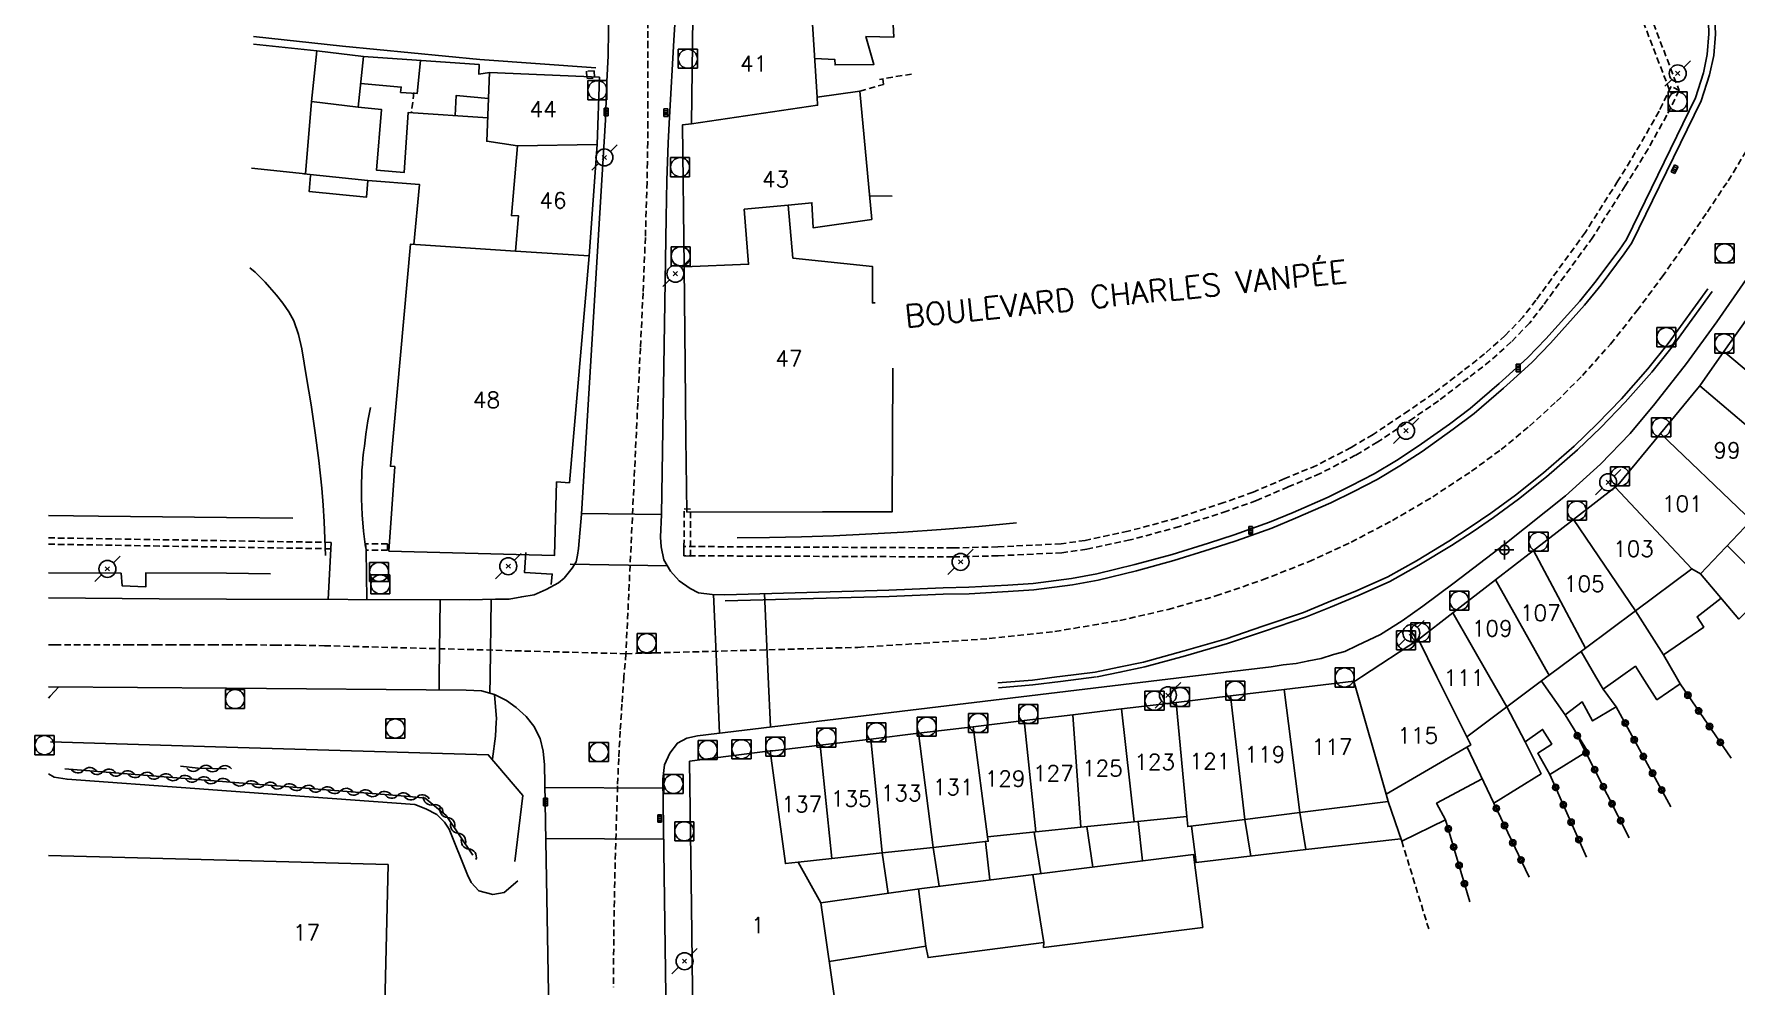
# Model space of a CAD drawing. Header units: millimetres. Extents: x 146997 to 148001, y 141998 to 143001.
# Drawn here: x 146998.9 to 147132.7, y 142646.7 to 142721.5 of the extents above; entities that cross this region are included whole.
import ezdxf
from ezdxf.enums import TextEntityAlignment as Align

# ---------------------------------------------------------------- set-up
doc = ezdxf.new("R2010")
doc.units = ezdxf.units.MM
doc.linetypes.add('DASHED', pattern=[0.75, 0.5, -0.25])
doc.layers.get('0').update_dxf_attribs({"linetype": 'CONTINUOUS'})
for name, color, linetype in [('W0001', 6, 'DASHED'), ('W0004', 5, 'CONTINUOUS'), ('W0006', 2, 'CONTINUOUS'), ('W0008', 7, 'CONTINUOUS'), ('W0010', 4, 'CONTINUOUS'), ('W0014', 7, 'CONTINUOUS'), ('W0017', 7, 'CONTINUOUS'), ('W0020', 2, 'CONTINUOUS'), ('W0101', 7, 'CONTINUOUS'), ('W0104', 1, 'CONTINUOUS'), ('W0112', 1, 'DASHED'), ('W0300', 7, 'CONTINUOUS'), ('W0310', 3, 'CONTINUOUS'), ('W0323', 7, 'CONTINUOUS'), ('W0401', 7, 'CONTINUOUS'), ('W0420', 7, 'CONTINUOUS'), ('W0473', 7, 'CONTINUOUS'), ('W0853', 7, 'CONTINUOUS'), ('W0989', 7, 'CONTINUOUS'), ('W0991', 7, 'CONTINUOUS'), ('W1102', 7, 'CONTINUOUS')]:
    doc.layers.add(name, color=color, linetype=linetype)
doc.styles.get("Standard").update_dxf_attribs({"font": 'romans.shx', "width": 0.85})

# ---------------------------------------------------------------- blocks, each defined once
blk = doc.blocks.new('T420')
for p, q in [((0.75, 0.75), (-0.75, 0.75)), ((-0.75, 0.75), (-0.75, -0.75)), ((0.75, 0.75), (0.75, -0.75)), ((0.75, -0.75), (-0.75, -0.75))]:
    blk.add_line(p, q)
blk.add_ellipse((0, 0), major_axis=(-0.53, 0.53), ratio=1, start_param=3.926991, end_param=10.210176)
blk = doc.blocks.new('T401')
for p, q in [((-0.3, 0.3), (0, 0.3)), ((-0.3, -0.25), (-0.3, 0.3)), ((-0.3, 0.15), (0, 0.15)), ((-0.3, 0), (0, 0)), ((0, 0.3), (0, -0.25)), ((-0.3, -0.15), (0, -0.15)), ((-0.3, -0.25), (-0.3, -0.3)), ((-0.3, -0.3), (0, -0.3)), ((0, -0.3), (0, -0.25))]:
    blk.add_line(p, q)
blk = doc.blocks.new('T473')
for p, q in [((-0.166667, 0.166667), (0.166667, -0.166667)), ((-0.166667, -0.166667), (0.166667, 0.166667)), ((0.500001, 0.500001), (1.000002, 1.000002)), ((-1.000002, -1.000002), (-0.500001, -0.500001))]:
    blk.add_line(p, q)
blk.add_ellipse((0, 0), major_axis=(0.471405, 0.471405), ratio=1, start_param=5.4977871438, end_param=11.780972451)
blk = doc.blocks.new('T853')
for p, q in [((-0.75, 0), (0.75, 0)), ((0, 0.75), (0, -0.75))]:
    blk.add_line(p, q)
blk.add_ellipse((0, 0), major_axis=(-0.265, 0.265), ratio=1, start_param=3.926991, end_param=10.210176)
blk = doc.blocks.new('t323o')
at = {"color": 0, "linetype": 'Continuous'}
for radius in [0.25, 0.15]:
    blk.add_circle((0, 0), radius, dxfattribs=at)
blk = doc.blocks.new('t310o')
at = {"color": 0, "linetype": 'Continuous'}
for centre, start, end in [((-0.5, 0.38), 216.8699, 323.1304), ((0.5, -0.37), 36.8699, 143.1303)]:
    blk.add_arc(centre, 0.625, start, end, dxfattribs=at)

msp = doc.modelspace()

# ---------------------------------------------------------------- linework, layer by layer
at = {"layer": 'W0001'}
for points in [[(147047.14, 142722.51), (147047.14, 142720.93), (147047.13, 142719.35), (147047.14, 142717.78), (147047.14, 142716.2), (147047.14, 142714.62), (147047.13, 142713.05), (147047.11, 142711.47), (147047.08, 142709.89), (147046.95, 142705.55), (147046.77, 142701.2), (147046.56, 142696.86), (147046.35, 142692.51), (147045.42, 142672.82)], [(147045.42, 142672.82), (147063.66, 142673.32), (147068.82, 142673.64), (147073.99, 142674.01), (147079.15, 142674.56), (147084.27, 142675.43), (147088.06, 142676.3), (147091.81, 142677.36), (147095.49, 142678.62), (147099.11, 142680.05), (147102.45, 142681.59), (147105.7, 142683.29), (147108.87, 142685.15), (147111.93, 142687.17), (147114.25, 142688.88), (147116.48, 142690.71), (147118.61, 142692.65), (147120.64, 142694.69), (147122.86, 142697.17), (147124.93, 142699.78), (147126.91, 142702.45), (147128.82, 142705.16), (147130.48, 142707.57), (147132.1, 142710), (147133.63, 142712.5)], [(147000, 142673.53), (147000.51, 142673.53), (147002.82, 142673.53), (147005.14, 142673.53), (147006.24, 142673.53), (147007.35, 142673.53), (147008.46, 142673.53), (147009.57, 142673.53), (147010.68, 142673.53), (147011.78, 142673.52), (147012.89, 142673.52), (147014, 142673.52)], [(147014, 142673.52), (147015.92, 142673.51), (147017.85, 142673.5), (147019.77, 142673.48), (147021.7, 142673.45), (147045.42, 142672.82)], [(147045.42, 142672.82), (147045.26, 142671)], [(147045.26, 142671), (147045.11, 142668.86), (147044.97, 142666.72), (147044.85, 142664.57), (147044.76, 142662.42), (147044.59, 142657.15), (147044.48, 142651.87), (147044.43, 142646.59)]]:
    msp.add_lwpolyline(points, dxfattribs=at)
at = {"layer": 'W0004'}
for points in [[(147129.98, 142716.3), (147130.64, 142718.35), (147130.97, 142719.86), (147131.1, 142721.54), (147131.04, 142723.4), (147130.78, 142725.18), (147130.48, 142726.72), (147129.94, 142728.3), (147129.24, 142729.73), (147128.35, 142731.07), (147127.33, 142732.31), (147126.18, 142733.4), (147124.97, 142734.42), (147123.75, 142735.36), (147122.32, 142736.2), (147120.95, 142736.9), (147116.17, 142738.73), (147112.37, 142740.13), (147108.91, 142741.32)], [(147129.98, 142716.3), (147124.54, 142705.13), (147123.93, 142704.26), (147122.72, 142702.65), (147122.12, 142701.83), (147120.81, 142700.23), (147118.14, 142697.25), (147116.69, 142695.75), (147115.22, 142694.41), (147114.44, 142693.69), (147112.13, 142691.72), (147110.47, 142690.47), (147108.03, 142688.71), (147106.29, 142687.59), (147104.5, 142686.53), (147102.66, 142685.57), (147100.86, 142684.67), (147098.09, 142683.47), (147096.22, 142682.69), (147093.42, 142681.7), (147091.38, 142681.04), (147088.52, 142680.14), (147085.57, 142679.34), (147082.56, 142678.61), (147080.53, 142678.24), (147077.5, 142677.85), (147075.49, 142677.71), (147072.42, 142677.54), (147070.38, 142677.49), (147066.11, 142677.32), (147053.23, 142676.98)], [(147130.52, 142701.52), (147127.4, 142697.21), (147125.79, 142695.22), (147123.71, 142692.87), (147121.81, 142690.89), (147120, 142689.15), (147117.58, 142687.03), (147115.38, 142685.29), (147113.43, 142683.86), (147111.83, 142682.76), (147110.14, 142681.68), (147107.59, 142680.11), (147105.33, 142678.87), (147102.92, 142677.8), (147100.66, 142676.86), (147098.72, 142676.05), (147095.52, 142674.98), (147092.62, 142673.99), (147089.32, 142673.04), (147086.13, 142672.16), (147084.19, 142671.75), (147082.33, 142671.38), (147079.55, 142671.03), (147079.31, 142671)], [(147130.84, 142701.29), (147127.71, 142696.96), (147126.1, 142694.97), (147124, 142692.6), (147122.09, 142690.61), (147120.27, 142688.85), (147117.83, 142686.72), (147115.63, 142684.97), (147113.66, 142683.53), (147112.05, 142682.42), (147110.35, 142681.34), (147107.79, 142679.77), (147105.51, 142678.51), (147103.08, 142677.43), (147100.82, 142676.49), (147098.86, 142675.68), (147095.65, 142674.6), (147092.74, 142673.61), (147089.42, 142672.65), (147086.22, 142671.78), (147084.27, 142671.36), (147082.47, 142671)], [(147079.31, 142671), (147077.39, 142670.75), (147074.68, 142670.53)], [(147082.43, 142670.99), (147079.6, 142670.63), (147077.43, 142670.36), (147074.72, 142670.14)]]:
    msp.add_lwpolyline(points, dxfattribs=at)
at = {"layer": 'W0006'}
msp.add_lwpolyline([(147000, 142679.19), (147005.71, 142679.14), (147005.79, 142678.16), (147007.66, 142678.07), (147007.67, 142679.19), (147014, 142679.14)], dxfattribs=at)
at = {"layer": 'W0008'}
msp.add_lwpolyline([(147000, 142677.22), (147008.72, 142677.14), (147014, 142677.12)], dxfattribs=at)
at = {"layer": 'W0010'}
for points in [[(147000.17, 142665.89), (147014, 142665.48)], [(147014, 142665.48), (147034.59, 142664.87), (147037.3, 142661.67), (147036.68, 142656.49)]]:
    msp.add_lwpolyline(points, dxfattribs=at)
at = {"layer": 'W0014'}
for points in [[(147027.93, 142759.94), (147028.62, 142759.98), (147029.92, 142758.61), (147030.28, 142754.03), (147037.82, 142754.55), (147039.36, 142754.7), (147040.11, 142754.62), (147041.43, 142754.26), (147041.82, 142753.98), (147042.25, 142753.51), (147042.47, 142753.02), (147042.55, 142752.45), (147042.62, 142751.97), (147042.7, 142750.99), (147043.78, 142729.85), (147044, 142725.88), (147044.05, 142723.83), (147044.04, 142721.83), (147044.01, 142719.82), (147043.91, 142717.82), (147043.82, 142714.79), (147041.92, 142683.8)], [(147048.58, 142707.1), (147048.64, 142710.02), (147048.75, 142712.99), (147048.84, 142715.01), (147049.2, 142721.04), (147050.5, 142742.14), (147050.67, 142745.11), (147050.8, 142747.17), (147051.01, 142748.64), (147051.34, 142749.65), (147051.7, 142750.61), (147052.26, 142751.49), (147052.6, 142751.87)], [(147129.53, 142716.52), (147130.16, 142718.49), (147130.47, 142719.93), (147130.6, 142721.55), (147130.54, 142723.36), (147130.29, 142725.1), (147129.99, 142726.59), (147129.47, 142728.11), (147128.81, 142729.48), (147127.95, 142730.78), (147126.96, 142731.97), (147125.84, 142733.03), (147124.65, 142734.03), (147123.47, 142734.95), (147122.1, 142735.77), (147120.75, 142736.44), (147115.99, 142738.26), (147112.21, 142739.66), (147108.76, 142740.85)], [(147129.53, 142716.52), (147124.1, 142705.39), (147123.53, 142704.55), (147122.32, 142702.95), (147121.72, 142702.14), (147120.43, 142700.55), (147117.78, 142697.59), (147116.34, 142696.11), (147114.88, 142694.78), (147114.11, 142694.06), (147111.81, 142692.11), (147110.18, 142690.87), (147107.74, 142689.13), (147106.03, 142688.01), (147104.26, 142686.97), (147102.43, 142686.01), (147100.65, 142685.13), (147097.9, 142683.93), (147096.04, 142683.15), (147093.26, 142682.17), (147091.23, 142681.51), (147088.38, 142680.62), (147085.44, 142679.83), (147082.45, 142679.1), (147080.46, 142678.74), (147077.45, 142678.35), (147075.46, 142678.21), (147072.4, 142678.04), (147070.36, 142677.99), (147066.09, 142677.82), (147053.2, 142677.46)], [(147053.2, 142677.46), (147052.19, 142677.48), (147051.12, 142677.61), (147050.46, 142677.94), (147049.61, 142678.56), (147048.93, 142679.3), (147048.4, 142680.2), (147048.18, 142681.22), (147048.14, 142681.99), (147048.21, 142683.77), (147048.58, 142707.1)], [(147135.77, 142705.52), (147133.53, 142702.24), (147131.23, 142698.91), (147128.84, 142695.63), (147126.34, 142692.46), (147124.4, 142690.14), (147122.06, 142687.73), (147119.31, 142685.23), (147114.55, 142681.43), (147110.55, 142678.38), (147108.1, 142676.56), (147106.47, 142675.41), (147104.76, 142674.33), (147102.92, 142673.46), (147101.95, 142672.98), (147101.08, 142672.76), (147100.09, 142672.45), (147099.12, 142672.27), (147098.12, 142672.06), (147097.1, 142671.95), (147096.17, 142671.8), (147089.55, 142671)], [(147014, 142677.12), (147033.12, 142677.05), (147035.17, 142677.12), (147036.23, 142677.12), (147037.23, 142677.3), (147038.21, 142677.46), (147039.14, 142677.87), (147040.12, 142678.38), (147040.57, 142678.77), (147041.19, 142679.55), (147041.5, 142680.04), (147041.6, 142680.56), (147041.7, 142681.08), (147041.92, 142683.8)], [(147039.55, 142678.26), (147039.62, 142679.08), (147037.44, 142679.21), (147037.55, 142680.79)], [(147017.46, 142679.11), (147014, 142679.14)], [(147000, 142669.32), (147000.13, 142669.48), (147000.83, 142670.21)], [(147000, 142670.21), (147014, 142670.1)], [(147014, 142670.1), (147032.86, 142669.95), (147034.06, 142669.9), (147035.09, 142669.6), (147036.03, 142669.13), (147036.8, 142668.6), (147037.57, 142667.88), (147038.17, 142667.11), (147038.67, 142666.16), (147038.92, 142665.16), (147039.02, 142664.09), (147039.71, 142625.23)], [(147089.55, 142671), (147051.04, 142666.37)], [(147035.09, 142669.6), (147035.24, 142667.71), (147035.22, 142667.43), (147035.16, 142666.33), (147034.93, 142664.55)], [(147049.04, 142612.05), (147048.31, 142662.96), (147048.46, 142664.07), (147048.86, 142665.01), (147049.47, 142665.79), (147050.22, 142666.17), (147051.04, 142666.37)], [(147014, 142662.04), (147011.51, 142662.22), (147001.47, 142662.95), (147000.46, 142663.12), (147000, 142663.37)], [(147036.92, 142654.97), (147035.84, 142654.04), (147034.94, 142653.88), (147033.86, 142654.18), (147033.26, 142654.83), (147032.95, 142655.42), (147031.53, 142659.01), (147031.14, 142659.56), (147030.55, 142660.18), (147029.69, 142660.61), (147028.83, 142660.96), (147014, 142662.04)]]:
    msp.add_lwpolyline(points, dxfattribs=at)
at = {"layer": 'W0017'}
for points in [[(147016.14, 142721.35), (147023.14, 142720.6), (147033.93, 142719.55), (147043.04, 142718.88)], [(147021.78, 142680.55), (147021.75, 142681.87), (147021.69, 142683.19), (147021.61, 142684.51), (147021.5, 142685.83), (147021.26, 142688.01), (147020.99, 142690.2), (147020.66, 142692.38), (147020.29, 142694.55), (147020.11, 142695.66), (147019.93, 142696.79), (147019.68, 142697.91), (147019.29, 142698.99), (147018.91, 142699.71), (147018.44, 142700.38), (147017.93, 142701.01), (147017.4, 142701.63), (147017.04, 142702.04), (147016.65, 142702.43), (147016.25, 142702.81), (147015.83, 142703.17)], [(147024.93, 142681.19), (147024.78, 142682.46), (147024.68, 142683.73), (147024.63, 142685.01), (147024.62, 142686.29), (147024.64, 142686.77), (147024.66, 142687.24), (147024.7, 142687.72), (147024.74, 142688.19), (147024.79, 142688.66), (147024.85, 142689.13), (147024.91, 142689.6), (147024.97, 142690.08), (147025.05, 142690.6), (147025.13, 142691.13), (147025.23, 142691.65), (147025.34, 142692.17)], [(147022, 142677.07), (147022.22, 142681.07)], [(147024.99, 142680.95), (147025.05, 142677.09)]]:
    msp.add_lwpolyline(points, dxfattribs=at)
at = {"layer": 'W0020'}
for points in [[(147041.92, 142683.84), (147048.21, 142683.77)], [(147041.04, 142679.85), (147048.66, 142679.74)], [(147030.74, 142671), (147030.82, 142677.03)], [(147034.74, 142671), (147034.82, 142677.08)], [(147052.59, 142671), (147052.31, 142677.5)], [(147056.6, 142671), (147056.31, 142677.56)], [(147030.72, 142669.97), (147030.74, 142671)], [(147034.72, 142669.72), (147034.74, 142671)], [(147052.79, 142666.54), (147052.59, 142671)], [(147056.78, 142667.06), (147056.6, 142671)], [(147048.32, 142662.24), (147039.06, 142662.29)], [(147048.36, 142658.24), (147039.13, 142658.29)]]:
    msp.add_lwpolyline(points, dxfattribs=at)
at = {"layer": 'W0101'}
for points in [[(147050.57, 142714.48), (147050.67, 142722.9)], [(147060.05, 142723.16), (147060.45, 142716.59)], [(147036.9, 142712.76), (147034.47, 142713.12), (147034.7, 142718.51), (147043.33, 142718.16)], [(147043.33, 142718.16), (147043.15, 142712.85)], [(147058.18, 142708.1), (147060.05, 142708.28), (147060.14, 142706.32), (147064.75, 142706.97), (147063.82, 142717.05)], [(147063.82, 142717.05), (147060.45, 142716.59)], [(147050, 142703.25), (147049.87, 142714.41), (147050.57, 142714.48)], [(147043.15, 142712.85), (147042.53, 142704.1)], [(147036.74, 142704.48), (147036.98, 142707.24), (147036.42, 142707.27), (147036.9, 142712.76)], [(147058.18, 142708.1), (147058.55, 142703.91)], [(147027.25, 142687.53), (147026.9, 142687.56), (147028.47, 142705.02), (147036.74, 142704.48)], [(147042.53, 142704.1), (147040.97, 142686.25)], [(147065.03, 142700.42), (147064.8, 142700.4), (147064.82, 142703.26), (147058.55, 142703.91)], [(147050.21, 142683.96), (147050.14, 142689.78), (147050.08, 142695.51), (147050, 142703.25)], [(147133.63, 142699.21), (147131.78, 142696.58)], [(147131.78, 142696.58), (147129.87, 142693.89)], [(147050.21, 142683.96), (147060.88, 142683.97), (147066.37, 142683.98), (147066.4, 142695.26)], [(147129.87, 142693.89), (147129.73, 142693.69), (147126.79, 142690.13)], [(147126.79, 142690.13), (147123.43, 142686.08), (147123.22, 142685.92)], [(147026.76, 142680.89), (147027.25, 142687.53)], [(147039.96, 142686.34), (147039.8, 142680.54), (147026.76, 142680.89)], [(147040.97, 142686.25), (147039.96, 142686.34)], [(147123.22, 142685.92), (147119.95, 142683.38)], [(147119.95, 142683.38), (147116.79, 142680.93)], [(147129.25, 142679.5), (147129.93, 142679.09), (147133.92, 142683.3), (147133.47, 142683.73)], [(147116.79, 142680.93), (147113.81, 142678.62)], [(147124.82, 142676.2), (147129.25, 142679.5)], [(147113.81, 142678.62), (147110.46, 142676.03)], [(147110.46, 142676.03), (147107.75, 142673.93)], [(147120.89, 142673.26), (147124.82, 142676.2)], [(147107.75, 142673.93), (147103.28, 142671)], [(147118.03, 142671.12), (147120.89, 142673.26)], [(147097.18, 142670.01), (147092.98, 142669.51)], [(147102.66, 142670.66), (147097.18, 142670.01)], [(147103.28, 142671), (147102.8, 142670.68), (147102.66, 142670.66)], [(147114.71, 142668.64), (147117.86, 142671)], [(147117.86, 142671), (147118.03, 142671.12)], [(147088.69, 142668.99), (147084.39, 142668.48)], [(147092.98, 142669.51), (147088.69, 142668.99)], [(147111.55, 142666.28), (147114.71, 142668.64)], [(147076.73, 142667.56), (147072.73, 142667.08)], [(147080.57, 142668.02), (147076.73, 142667.56)], [(147084.39, 142668.48), (147080.57, 142668.02)], [(147064.69, 142666.11), (147060.69, 142665.63)], [(147068.43, 142666.56), (147064.69, 142666.11)], [(147072.73, 142667.08), (147068.43, 142666.56)], [(147105.21, 142661.77), (147111.86, 142665.65), (147111.55, 142666.28)], [(147056.77, 142665.17), (147050.43, 142664.36), (147050.58, 142652.97), (147050.75, 142637.77), (147055.76, 142638.28), (147055.71, 142640.83), (147057.68, 142640.85), (147057.57, 142642.73), (147059.21, 142642.94), (147059.06, 142643.94), (147062, 142644.44), (147060.74, 142653.23), (147058.97, 142656.43)], [(147060.69, 142665.63), (147056.97, 142665.19), (147056.77, 142665.17)], [(147098.42, 142660.33), (147105.37, 142661.2), (147105.21, 142661.77)], [(147085.4, 142659.6), (147081.2, 142659.17)], [(147089.54, 142660.02), (147085.4, 142659.6)], [(147089.54, 142660.02), (147089.61, 142659.23), (147094.1, 142659.79)], [(147094.1, 142659.79), (147098.42, 142660.33)], [(147069.59, 142657.59), (147073.91, 142658.07), (147073.86, 142658.42)], [(147077.65, 142658.81), (147073.86, 142658.42)], [(147081.2, 142659.17), (147077.65, 142658.81)], [(147014, 142656.58), (147000, 142656.94)], [(147026.73, 142656.25), (147014, 142656.58)], [(147058.97, 142656.43), (147061.61, 142656.72)], [(147061.61, 142656.72), (147065.58, 142657.15)], [(147065.58, 142657.15), (147069.59, 142657.59)], [(147014, 142645.5), (147026.46, 142645.22), (147026.73, 142656.25)]]:
    msp.add_lwpolyline(points, dxfattribs=at)
at = {"layer": 'W0104'}
for points in [[(147060.27, 142719.62), (147061.84, 142719.55), (147061.87, 142719.12), (147064.92, 142719.16), (147064.29, 142721.34), (147066.48, 142721.29), (147066.38, 142723.31)], [(147024.78, 142719.79), (147021.12, 142720.23), (147016.13, 142720.76)], [(147020.7, 142716.24), (147021.12, 142720.23)], [(147034.55, 142714.95), (147028.3, 142715.38), (147027.98, 142710.67), (147025.79, 142710.85), (147026.19, 142715.62), (147024.36, 142715.8), (147024.78, 142719.79)], [(147024.78, 142719.79), (147033.88, 142719.14), (147033.84, 142718.4), (147034.7, 142718.51)], [(147029.26, 142719.46), (147029, 142716.87), (147027.7, 142716.96), (147027.75, 142717.38), (147024.56, 142717.66)], [(147020.23, 142710.55), (147020.7, 142716.24), (147024.36, 142715.8)], [(147034.61, 142716.49), (147032.07, 142716.72), (147031.98, 142715.13)], [(147015.96, 142711.01), (147020.23, 142710.55)], [(147020.1, 142710.56), (147025.11, 142710.04)], [(147028.74, 142705), (147029.18, 142709.72), (147025.11, 142710.04), (147025.01, 142708.71), (147020.52, 142709.16), (147020.61, 142710.42)], [(147066.36, 142708.81), (147064.57, 142708.83)], [(147132.04, 142681.32), (147135.37, 142677.97), (147132.96, 142675.54), (147129.93, 142679.09)], [(147131.56, 142677.18), (147129.66, 142675.73), (147130.19, 142674.91), (147127.02, 142672.72), (147124.82, 142676.2)], [(147121.7, 142671), (147120.54, 142672.99)], [(147127.02, 142672.72), (147128.01, 142671)], [(147125.35, 142671), (147124.82, 142671.83), (147123.64, 142671)], [(147122.27, 142670.03), (147123.31, 142668.65), (147121.44, 142667.53), (147120.63, 142669.03), (147119.3, 142668.01), (147117.43, 142670.67)], [(147123.64, 142671), (147122.27, 142670.03), (147121.7, 142671)], [(147128.01, 142671), (147128.33, 142670.46), (147126.5, 142669.2), (147125.35, 142671)], [(147119.3, 142668.01), (147121.05, 142665.16), (147118.09, 142663.32), (147117.13, 142664.99), (147118.23, 142665.71), (147117.51, 142666.86), (147116.15, 142665.89), (147114.71, 142668.64)], [(147116.15, 142665.89), (147117.4, 142663.38), (147113.69, 142661.06), (147111.57, 142665.48)], [(147112.77, 142662.97), (147109.18, 142661.06), (147109.89, 142659.75), (147106.44, 142658.08), (147105.37, 142661.2)], [(147085.71, 142659.63), (147086.06, 142656.52)], [(147098.88, 142657.42), (147090.26, 142656.39), (147089.91, 142659.26)], [(147094.58, 142656.91), (147094.1, 142659.79)], [(147106.37, 142658.27), (147098.88, 142657.42), (147098.42, 142660.33)], [(147073.7, 142658.05), (147074.05, 142655.03)], [(147078.05, 142655.53), (147077.53, 142658.79)], [(147081.68, 142659.22), (147082.13, 142656.03)], [(147060.8, 142652.89), (147060.74, 142653.23), (147068.68, 142654.36), (147090.07, 142657.02), (147090.79, 142651.3), (147078.27, 142649.73), (147078.28, 142650.1), (147069.19, 142648.93), (147069.01, 142649.82), (147061.4, 142648.61)], [(147065.58, 142657.15), (147066.05, 142653.97)], [(147069.59, 142657.59), (147070.05, 142654.53)], [(147077.43, 142655.45), (147078.28, 142650.1)], [(147068.43, 142654.32), (147069.01, 142649.82)]]:
    msp.add_lwpolyline(points, dxfattribs=at)
at = {"layer": 'W0112'}
for points in [[(147119.78, 142733.48), (147121.4, 142733), (147127.6, 142716.86)], [(147119.98, 142734.15), (147121.93, 142733.57), (147128.25, 142717.11)], [(147042.93, 142718.64), (147042.33, 142718.62)], [(147042.33, 142718.62), (147042.35, 142718.06)], [(147042.93, 142718.64), (147042.95, 142718.08)], [(147067.89, 142718.4), (147065.35, 142717.98)], [(147028.75, 142716.94), (147028.54, 142715.36)], [(147042.35, 142718.06), (147042.95, 142718.08)], [(147127.62, 142717.42), (147126.67, 142715.48), (147125.2, 142712.87), (147123.43, 142709.99), (147120.88, 142705.96), (147116.99, 142700.61), (147115.96, 142699.28), (147114.57, 142697.83), (147112.95, 142696.39), (147111.22, 142695.04), (147108.92, 142693.27), (147106.99, 142691.94), (147104.18, 142690.06), (147102.46, 142689.04), (147099.72, 142687.61), (147097.24, 142686.59), (147094.75, 142685.52), (147092.45, 142684.7), (147088.76, 142683.48), (147084.92, 142682.45), (147081.54, 142681.73), (147079.64, 142681.46), (147075.92, 142681.28), (147074.66, 142681.22), (147071.14, 142681.14), (147049.97, 142681.25)], [(147128.25, 142717.11), (147127.29, 142715.16), (147125.81, 142712.52), (147124.02, 142709.62), (147121.46, 142705.57), (147117.55, 142700.19), (147116.49, 142698.82), (147115.05, 142697.33), (147113.4, 142695.85), (147111.65, 142694.49), (147109.33, 142692.71), (147107.38, 142691.36), (147104.55, 142689.47), (147102.81, 142688.43), (147100.02, 142686.98), (147097.51, 142685.94), (147095, 142684.86), (147092.68, 142684.04), (147088.96, 142682.81), (147085.08, 142681.77), (147081.66, 142681.04), (147079.71, 142680.76), (147075.95, 142680.58), (147074.68, 142680.52), (147071.14, 142680.43), (147049.98, 142680.52)], [(147063.82, 142717.05), (147065.68, 142717.58), (147065.62, 142718.02)], [(147127.6, 142716.86), (147128.25, 142717.11)], [(147128.25, 142717.11), (147127.62, 142717.42)], [(147049.98, 142680.52), (147050.01, 142684.2)], [(147050.5, 142684.19), (147050.01, 142684.2)], [(147050.5, 142680.48), (147050.5, 142684.19)], [(147014, 142681.7), (147000, 142681.93)], [(147014, 142681.2), (147000, 142681.43)], [(147022.23, 142681.57), (147014, 142681.7)], [(147022.22, 142681.07), (147014, 142681.2)], [(147022.22, 142681.07), (147022.23, 142681.57)], [(147026.68, 142681.47), (147024.95, 142681.46)], [(147024.95, 142681.46), (147024.99, 142680.95)], [(147026.68, 142680.97), (147024.99, 142680.95)], [(147026.68, 142680.97), (147026.68, 142681.47)], [(147049.97, 142681.25), (147049.98, 142680.52)], [(147049.98, 142680.52), (147050.5, 142680.48)], [(147106.44, 142658.08), (147108.56, 142651.18)]]:
    msp.add_lwpolyline(points, dxfattribs=at)
at = {"layer": 'W0300'}
for points in [[(147014, 142683.53), (147008.97, 142683.58), (147003.94, 142683.64), (147000, 142683.69)], [(147019.21, 142683.49), (147014, 142683.53)], [(147054.17, 142681.92), (147056.7, 142681.95), (147059.22, 142682), (147061.74, 142682.09), (147064.26, 142682.21), (147067.24, 142682.38), (147070.21, 142682.59), (147073.17, 142682.83), (147076.14, 142683.11)]]:
    msp.add_lwpolyline(points, dxfattribs=at)
at = {"layer": 'W0310'}
for points in [[(147001.3, 142663.77), (147014, 142662.74)], [(147014, 142663.77), (147011.77, 142663.81), (147010.4, 142663.98)], [(147014, 142662.74), (147028.4, 142661.58), (147029.63, 142661.45), (147031.27, 142660.11), (147033.39, 142656.98)]]:
    msp.add_lwpolyline(points, dxfattribs=at)
at = {"layer": 'W0323'}
for points in [[(147132.34, 142664.61), (147128.33, 142670.46)], [(147123.31, 142668.65), (147127.6, 142660.78)], [(147124.33, 142658.35), (147119.97, 142666.92)], [(147118.09, 142663.32), (147120.98, 142656.83)], [(147116.45, 142655.24), (147113.69, 142661.06)], [(147109.89, 142659.75), (147111.8, 142653.3)]]:
    msp.add_lwpolyline(points, dxfattribs=at)
at = {"layer": 'W1102'}
for points in [[(147060.45, 142716.59), (147060.49, 142715.95), (147050.57, 142714.48)], [(147043.15, 142712.85), (147036.9, 142712.76)], [(147050, 142703.25), (147055.07, 142703.44), (147054.72, 142707.77), (147058.18, 142708.1)], [(147036.74, 142704.48), (147042.53, 142704.1)], [(147138.76, 142690.73), (147131.78, 142696.58)], [(147129.87, 142693.89), (147136.81, 142688.02)], [(147133.47, 142683.73), (147126.79, 142690.13)], [(147129.25, 142679.5), (147123.22, 142685.92)], [(147124.82, 142676.2), (147119.95, 142683.38)], [(147116.79, 142680.93), (147120.89, 142673.26)], [(147118.03, 142671.12), (147117.77, 142671.58), (147113.81, 142678.62)], [(147110.46, 142676.03), (147113.33, 142671)], [(147109.2, 142671), (147107.75, 142673.93)], [(147097.18, 142670.01), (147098.42, 142660.33)], [(147105.21, 142661.77), (147102.66, 142670.66)], [(147111.55, 142666.28), (147109.2, 142671)], [(147113.33, 142671), (147114.71, 142668.64)], [(147088.69, 142668.99), (147089.54, 142660.02)], [(147094.1, 142659.79), (147092.98, 142669.51)], [(147077.65, 142658.81), (147076.73, 142667.56)], [(147080.57, 142668.02), (147081.2, 142659.17)], [(147085.4, 142659.6), (147084.39, 142668.48)], [(147065.58, 142657.15), (147064.69, 142666.11)], [(147068.43, 142666.56), (147069.59, 142657.59)], [(147073.86, 142658.42), (147072.73, 142667.08)], [(147058.97, 142656.43), (147057.96, 142656.32), (147056.77, 142665.17)], [(147060.69, 142665.63), (147061.61, 142656.72)]]:
    msp.add_lwpolyline(points, dxfattribs=at)

# ---------------------------------------------------------------- block references
at = {"layer": 'W0310'}
for p, rotation in [((147002.79, 142663.65), 355.3944007817636), ((147004.29, 142663.53), 355.3944007817636), ((147005.78, 142663.4), 355.3944007817636), ((147007.28, 142663.28), 355.3944007817636), ((147008.77, 142663.16), 355.3944007817636), ((147010.27, 142663.04), 355.3944007817636), ((147011.89, 142663.81), 178.9943900739702), ((147013.39, 142663.78), 178.9943900739702), ((147011.76, 142662.92), 355.3944007817636), ((147013.26, 142662.8), 355.3944007817636), ((147015.5, 142662.62), 355.3943975356888), ((147016.99, 142662.5), 355.3943975356888), ((147018.49, 142662.38), 355.3943975356888), ((147019.98, 142662.26), 355.3943975356888), ((147021.48, 142662.14), 355.3943975356888), ((147022.97, 142662.02), 355.3943975356888), ((147024.47, 142661.9), 355.3943975356888), ((147025.96, 142661.78), 355.3943975356888), ((147027.46, 142661.66), 355.3943975356888), ((147028.95, 142661.52), 353.6241670555449), ((147030.26, 142660.93), 320.8481761217066), ((147031.38, 142659.94), 304.0849438366358), ((147032.22, 142658.7), 304.0849438366358), ((147033.06, 142657.46), 304.0849438366358)]:
    msp.add_blockref('t310o', p, dxfattribs=dict(at, rotation=rotation))
at = {"layer": 'W0323'}
for p, rotation in [((147128.94, 142669.56), 124.5006600945719), ((147129.79, 142668.32), 124.5006600945719), ((147124.01, 142667.37), 298.6031115835533), ((147130.64, 142667.09), 124.5006600945719), ((147120.25, 142666.37), 116.9393015812762), ((147124.72, 142666.05), 298.6031115835533), ((147131.49, 142665.85), 124.5006600945719), ((147120.93, 142665.03), 116.9393015812762), ((147125.44, 142664.73), 298.6031115835533), ((147121.61, 142663.7), 116.9393015812762), ((147126.16, 142663.42), 298.6031115835533), ((147118.54, 142662.31), 293.9703555295957), ((147122.29, 142662.36), 116.9393015812762), ((147126.88, 142662.1), 298.6031115835533), ((147113.88, 142660.66), 115.4468966961362), ((147119.15, 142660.94), 293.9703555295957), ((147122.97, 142661.02), 116.9393015812762), ((147110.1, 142659.05), 286.5111678487534), ((147114.52, 142659.31), 115.4468966961362), ((147119.76, 142659.57), 293.9703555295957), ((147123.65, 142659.69), 116.9393015812762), ((147110.52, 142657.62), 286.5111678487534), ((147115.17, 142657.95), 115.4468966961362), ((147120.37, 142658.2), 293.9703555295957), ((147115.81, 142656.6), 115.4468966961362), ((147110.95, 142656.18), 286.5111678487534), ((147111.37, 142654.74), 286.5111678487534)]:
    msp.add_blockref('t323o', p, dxfattribs=dict(at, rotation=rotation))
at = {"layer": 'W0401'}
for p in [(147044.02, 142715.42), (147048.71, 142715.36), (147115.74, 142695.29), (147094.71, 142682.51), (147039.25, 142661.17), (147048.22, 142659.86)]:
    msp.add_blockref('T401', p, dxfattribs=at)
at = {"layer": 'W0401', "rotation": 154.8073749922069}
msp.add_blockref('T401', (147127.76, 142710.98), dxfattribs=at)
at = {"layer": 'W0420'}
for p in [(147050.29, 142719.6), (147043.18, 142717.13), (147128.13, 142716.24), (147049.68, 142711.08), (147049.73, 142704.07), (147131.83, 142704.3), (147127.25, 142697.71), (147131.8, 142697.21), (147126.84, 142690.61), (147123.61, 142686.76), (147120.21, 142684.06), (147117.19, 142681.62), (147026, 142679.25), (147026.11, 142678.27), (147110.96, 142676.98), (147107.89, 142674.49), (147047.05, 142673.65), (147106.77, 142673.88), (147101.94, 142670.95), (147014.68, 142669.25), (147089, 142669.41), (147093.34, 142669.91), (147077.07, 142668.08), (147086.99, 142669.12), (147027.28, 142666.94), (147065.11, 142666.63), (147069.08, 142667.08), (147073.12, 142667.37), (146999.69, 142665.63), (147051.85, 142665.25), (147054.51, 142665.31), (147057.16, 142665.51), (147061.19, 142666.22), (147043.29, 142665.09), (147049.16, 142662.58), (147050.01, 142658.86)]:
    msp.add_blockref('T420', p, dxfattribs=at)
at = {"layer": 'W0473'}
for p in [(147128.14, 142718.45), (147043.73, 142711.84), (147049.31, 142702.7), (147106.78, 142690.35), (147122.67, 142686.3), (147036.17, 142679.7), (147071.74, 142680.04), (147004.64, 142679.49), (147107.19, 142674.44), (147088.05, 142669.55), (147050.03, 142648.64)]:
    msp.add_blockref('T473', p, dxfattribs=at)
at = {"layer": 'W0853'}
msp.add_blockref('T853', (147114.51, 142680.98), dxfattribs=at)

# ---------------------------------------------------------------- texts
at = {"layer": 'W0989'}
msp.add_text('BOULEVARD CHARLES VANPÉE  ', height=1.75, rotation=5.8437, dxfattribs=at).set_placement((147067.45, 142698.47))
at = {"layer": 'W0991'}
for s, p in [('41', (147055.46, 142719.22)), ('44', (147038.91, 142715.63)), ('43', (147057.19, 142710.14)), ('46', (147039.68, 142708.46)), ('47', (147058.24, 142696.03)), ('48', (147034.45, 142692.78)), ('99', (147132.02, 142688.81)), ('101', (147128.5, 142684.61)), ('103', (147124.66, 142681.07)), ('105', (147120.79, 142678.32)), ('109', (147113.55, 142674.81)), ('107', (147117.34, 142676.03)), ('111', (147111.33, 142670.93)), ('117', (147100.95, 142665.5)), ('115', (147107.69, 142666.39)), ('123', (147087, 142664.3)), ('121', (147091.35, 142664.37)), ('119', (147095.67, 142664.9)), ('129', (147075.24, 142662.99)), ('127', (147079.03, 142663.41)), ('125', (147082.89, 142663.82)), ('135', (147063.14, 142661.42)), ('133', (147067.07, 142661.86)), ('131', (147071.16, 142662.33)), ('137', (147059.25, 142660.98)), ('17', (147020.3, 142650.9)), ('1', (147055.8, 142651.47))]:
    msp.add_text(s, height=1.25, dxfattribs=at).set_placement(p, align=Align.MIDDLE_CENTER)

doc.saveas('drawing.dxf')
